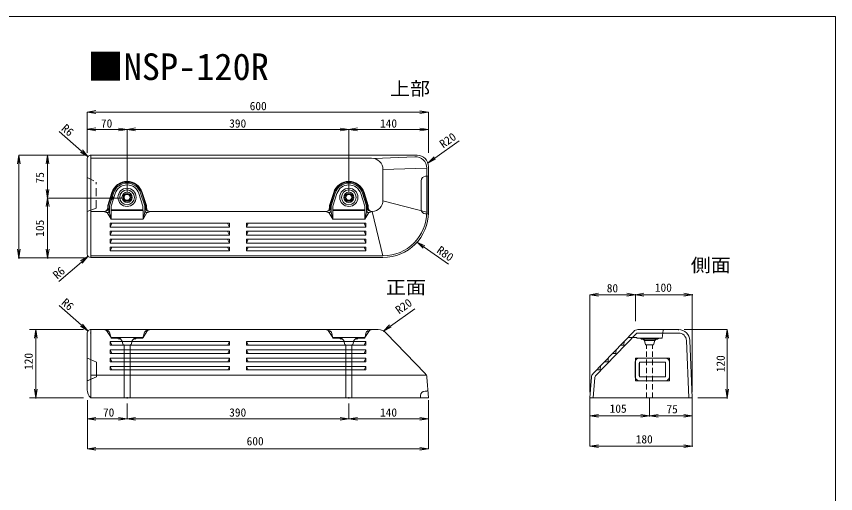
# Model space of a CAD drawing. Units: millimetres, scale not verified. Extents: x -1149 to 1219, y -822 to 858.
# Drawn here: x -221 to 1219, y 18 to 858 of the extents above; entities that cross this region are included whole.
import ezdxf
from ezdxf.enums import TextEntityAlignment as Align

# ---------------------------------------------------------------- set-up
doc = ezdxf.new("R2010")
doc.units = ezdxf.units.MM
doc.header["$LTSCALE"] = 8
doc.linetypes.add('DASHED1', pattern=[1.8, 1.2, -0.6])
doc.layers.add('0-0', color=7, linetype='Continuous', lineweight=18)
doc.styles.add('ＭＳ ゴシック', font='')
doc.styles.get('ＭＳ ゴシック').set_extended_font_data('MS Gothic')

msp = doc.modelspace()

# ---------------------------------------------------------------- linework, layer by layer
at = {"layer": '0-0'}
for p, q in [((-96.773, 689.868), (-96.773, 618.386)), ((-96.773, 689.868), (503.227, 689.868)), ((503.227, 689.868), (503.227, 618.386)), ((-107.059, 621.419), (-146.399, 655.933)), ((-96.773, 659.468), (-96.773, 618.386)), ((-26.773, 659.468), (-26.773, 549.126)), ((363.227, 659.468), (363.227, 549.126)), ((503.227, 659.468), (503.227, 618.386)), ((514.443, 608.94), (557.025, 639.363)), ((-95.784, 611.527), (-107.059, 621.419)), ((-217.19, 613.914), (-217.19, 598.914)), ((-202.803, 613.914), (-217.19, 613.914)), ((-202.803, 613.914), (-101.865, 613.914)), ((-166.72, 613.914), (-166.72, 598.914)), ((-96.773, 439.889), (-96.773, 607.889)), ((-90.773, 433.889), (-90.773, 613.889)), ((-90.773, 613.889), (483.227, 613.889)), ((-90.773, 608.889), (403.227, 608.889)), ((479.362, 611.319), (408.274, 608.242)), ((502.238, 600.221), (514.443, 608.94)), ((-217.19, 598.914), (-217.19, 448.417)), ((-166.72, 598.914), (-166.72, 553.654)), ((500.227, 591.338), (423.227, 588.889)), ((500.227, 513.889), (500.227, 591.338)), ((503.227, 513.889), (503.227, 593.889)), ((423.227, 588.889), (423.227, 533.889)), ((498.277, 576.889), (501.227, 576.889)), ((501.227, 576.889), (501.227, 510.889)), ((503.227, 578.889), (503.227, 508.889)), ((503.227, 578.889), (503.227, 508.889)), ((-96.773, 574.836), (-85.333, 569.101)), ((-81.187, 566.776), (-81.187, 563.183)), ((490.277, 568.889), (490.277, 518.889)), ((-166.72, 538.654), (-166.72, 553.654)), ((-81.187, 556.279), (-81.187, 541.689)), ((-53.458, 548.371), (-60.773, 525.355)), ((-52.505, 548.068), (-59.773, 525.199)), ((-50.599, 547.462), (-57.773, 524.889)), ((-2.948, 547.462), (4.227, 524.889)), ((-1.042, 548.068), (6.227, 525.199)), ((-0.089, 548.371), (7.227, 525.355)), ((336.542, 548.371), (329.227, 525.355)), ((337.495, 548.068), (330.227, 525.199)), ((339.401, 547.462), (332.227, 524.889)), ((387.052, 547.462), (394.227, 524.889)), ((388.958, 548.068), (396.227, 525.199)), ((389.911, 548.371), (397.227, 525.355)), ((-166.54, 538.654), (-166.54, 523.654)), ((-153.98, 538.654), (-166.468, 538.654)), ((-153.98, 538.654), (-35.133, 538.654)), ((-47.74, 546.553), (-54.773, 524.424)), ((-5.807, 546.553), (1.227, 524.424)), ((342.26, 546.553), (335.227, 524.424)), ((384.193, 546.553), (391.227, 524.424)), ((500.227, 513.889), (423.227, 533.889)), ((-166.54, 523.654), (-166.54, 448.417)), ((-60.773, 521.889), (-60.773, 525.355)), ((-59.773, 520.889), (-59.773, 525.199)), ((-59.773, 521.193), (-54.907, 501.414)), ((-57.773, 513.065), (-57.773, 524.889)), ((-54.773, 517.889), (-54.773, 524.424)), ((1.227, 517.889), (1.227, 524.565)), ((1.227, 517.889), (1.227, 524.424)), ((6.227, 521.193), (1.36, 501.414)), ((4.227, 513.065), (4.227, 524.889)), ((6.227, 520.889), (6.227, 525.199)), ((7.227, 521.889), (7.227, 525.355)), ((329.227, 521.889), (329.227, 525.355)), ((330.227, 520.889), (330.227, 525.199)), ((330.227, 521.193), (335.093, 501.414)), ((332.227, 513.065), (332.227, 524.889)), ((335.227, 517.889), (335.227, 524.424)), ((391.227, 517.889), (391.227, 524.565)), ((391.227, 517.889), (391.227, 524.424)), ((396.227, 521.193), (391.36, 501.414)), ((394.227, 513.065), (394.227, 524.889)), ((396.227, 520.889), (396.227, 525.199)), ((397.227, 521.889), (397.227, 525.355)), ((-67.773, 514.889), (-90.773, 514.889)), ((-61.773, 513.065), (-54.907, 501.414)), ((-54.773, 517.889), (-54.907, 516.889)), ((1.36, 516.889), (-54.907, 516.889)), ((-54.907, 501.414), (-54.907, 516.889)), ((-54.773, 517.889), (1.227, 517.889)), ((1.227, 517.889), (1.36, 516.889)), ((1.36, 501.414), (1.36, 516.889)), ((8.227, 513.065), (1.36, 501.414)), ((14.227, 514.889), (322.227, 514.889)), ((328.227, 513.065), (335.093, 501.414)), ((335.227, 517.889), (335.093, 516.889)), ((391.36, 516.889), (335.093, 516.889)), ((335.093, 501.414), (335.093, 516.889)), ((335.227, 517.889), (391.227, 517.889)), ((391.227, 517.889), (391.36, 516.889)), ((391.36, 501.414), (391.36, 516.889)), ((398.227, 513.065), (391.36, 501.414)), ((423.227, 436.889), (404.227, 514.889)), ((498.277, 510.889), (501.227, 510.889)), ((-56.773, 487.421), (-56.773, 494.158)), ((-56.773, 494.158), (153.227, 494.158)), ((-53.533, 494.158), (-56.773, 487.421)), ((-54.907, 501.414), (1.36, 501.414)), ((149.986, 494.158), (153.227, 487.421)), ((153.227, 487.421), (153.227, 494.158)), ((183.227, 487.421), (183.227, 494.158)), ((393.227, 494.158), (183.227, 494.158)), ((186.467, 494.158), (183.227, 487.421)), ((335.093, 501.414), (391.36, 501.414)), ((389.986, 494.158), (393.227, 487.421)), ((393.227, 487.421), (393.227, 494.158)), ((-56.773, 487.421), (153.227, 487.421)), ((-56.773, 473.464), (-56.773, 480.202)), ((-56.773, 480.202), (153.227, 480.202)), ((-53.533, 480.202), (-56.773, 473.464)), ((149.986, 480.202), (153.227, 473.464)), ((153.227, 473.464), (153.227, 480.202)), ((393.227, 487.421), (183.227, 487.421)), ((183.227, 473.464), (183.227, 480.202)), ((393.227, 480.202), (183.227, 480.202)), ((186.467, 480.202), (183.227, 473.464)), ((389.986, 480.202), (393.227, 473.464)), ((393.227, 473.464), (393.227, 480.202)), ((-56.773, 473.464), (153.227, 473.464)), ((-56.773, 459.508), (-56.773, 466.246)), ((-56.773, 466.246), (153.227, 466.246)), ((-53.533, 466.246), (-56.773, 459.508)), ((149.986, 466.246), (153.227, 459.508)), ((153.227, 459.508), (153.227, 466.246)), ((393.227, 473.464), (183.227, 473.464)), ((183.227, 459.508), (183.227, 466.246)), ((393.227, 466.246), (183.227, 466.246)), ((186.467, 466.246), (183.227, 459.508)), ((389.986, 466.246), (393.227, 459.508)), ((393.227, 459.508), (393.227, 466.246)), ((-217.19, 433.417), (-217.19, 448.417)), ((-166.54, 433.417), (-166.54, 448.417)), ((-56.773, 459.508), (153.227, 459.508)), ((-56.773, 445.552), (-56.773, 452.289)), ((-56.773, 452.289), (153.227, 452.289)), ((-53.533, 452.289), (-56.773, 445.552)), ((149.986, 452.289), (153.227, 445.552)), ((153.227, 445.552), (153.227, 452.289)), ((393.227, 459.508), (183.227, 459.508)), ((183.227, 445.552), (183.227, 452.289)), ((393.227, 452.289), (183.227, 452.289)), ((186.467, 452.289), (183.227, 445.552)), ((389.986, 452.289), (393.227, 445.552)), ((393.227, 445.552), (393.227, 452.289)), ((483.283, 460.991), (495.561, 452.373)), ((495.561, 452.373), (538.396, 422.308)), ((-203.303, 433.417), (-217.19, 433.417)), ((-203.303, 433.417), (-101.865, 433.417)), ((-95.809, 435.945), (-107.113, 426.085)), ((-90.773, 439.799), (-90.773, 439.979)), ((-90.773, 436.889), (423.227, 436.889)), ((-90.773, 433.889), (423.227, 433.889)), ((-56.773, 445.552), (153.227, 445.552)), ((393.227, 445.552), (183.227, 445.552)), ((-107.113, 426.085), (-146.55, 391.684)), ((787.143, 368.44), (802.143, 370.94)), ((787.143, 368.44), (802.143, 368.44)), ((802.143, 365.94), (787.143, 368.44)), ((787.143, 197.068), (787.143, 368.44)), ((802.143, 368.44), (852.143, 368.44)), ((852.143, 370.94), (867.143, 368.44)), ((867.143, 368.44), (852.143, 368.44)), ((867.143, 368.44), (852.143, 365.94)), ((867.143, 368.44), (882.143, 370.94)), ((867.143, 322.068), (867.143, 368.94)), ((867.143, 322.068), (867.143, 368.523)), ((867.143, 368.44), (882.143, 368.44)), ((882.143, 365.94), (867.143, 368.44)), ((882.143, 368.44), (952.143, 368.44)), ((952.143, 370.94), (967.143, 368.44)), ((967.143, 368.44), (952.143, 368.44)), ((967.143, 368.44), (952.143, 365.94)), ((967.143, 197.068), (967.143, 367.94)), ((-107.059, 314.855), (-146.399, 349.368)), ((436.457, 313.214), (479.039, 343.636)), ((-103.44, 307.006), (-198.19, 307.006)), ((-187.15, 306.996), (-187.15, 291.996)), ((-95.784, 304.963), (-107.059, 314.855)), ((-90.773, 307.006), (-91.62, 307.006)), ((-90.773, 307.006), (414.718, 307.006)), ((-90.773, 307.006), (-90.773, 187.006)), ((-54.907, 293.021), (-61.773, 304.021)), ((-60.317, 305.654), (-59.997, 304.691)), ((1.36, 293.021), (8.227, 304.021)), ((6.771, 305.654), (6.45, 304.691)), ((335.093, 293.021), (328.227, 304.021)), ((329.683, 305.654), (330.003, 304.691)), ((391.36, 293.021), (398.227, 304.021)), ((396.771, 305.654), (396.45, 304.691)), ((424.252, 304.494), (436.457, 313.214)), ((864.192, 304.003), (792.641, 229.663)), ((871.397, 307.068), (942.959, 307.068)), ((916.027, 306.2), (914.143, 292.068)), ((952.959, 307.068), (1028.57, 307.068)), ((1025.89, 292.068), (1028.39, 307.068)), ((1028.39, 307.068), (1028.39, 292.068)), ((1028.39, 307.068), (1030.89, 292.068)), ((-187.15, 291.996), (-187.15, 202.002)), ((-96.773, 301.006), (-96.773, 201.289)), ((-90.737, 301.058), (-90.917, 301.058)), ((-90.827, 300.968), (-90.827, 301.148)), ((-57.395, 302.506), (-54.773, 292.021)), ((1.36, 293.021), (-54.907, 293.021)), ((-54.773, 292.021), (-42.773, 292.021)), ((-35.773, 288.021), (-39.773, 292.021)), ((-17.773, 288.021), (-13.773, 292.021)), ((1.227, 292.021), (-10.773, 292.021)), ((3.848, 302.506), (1.227, 292.021)), ((332.605, 302.506), (335.227, 292.021)), ((391.36, 293.021), (335.093, 293.021)), ((335.227, 292.021), (347.227, 292.021)), ((354.227, 288.021), (350.227, 292.021)), ((372.227, 288.021), (376.227, 292.021)), ((391.227, 292.021), (379.227, 292.021)), ((393.848, 302.506), (391.227, 292.021)), ((497.729, 229.601), (429.127, 300.875)), ((868.515, 299.842), (796.963, 225.502)), ((869.143, 293.068), (853.668, 293.068)), ((869.143, 293.068), (870.143, 292.068)), ((870.143, 292.068), (876.143, 292.068)), ((914.143, 292.068), (870.143, 292.068)), ((871.397, 301.068), (942.959, 301.068)), ((876.143, 292.068), (878.143, 290.068)), ((876.156, 292.084), (878.156, 290.084)), ((878.143, 290.068), (879.143, 292.068)), ((906.143, 290.068), (878.143, 290.068)), ((878.156, 290.084), (879.156, 292.084)), ((883.143, 288.068), (879.143, 292.068)), ((883.156, 288.084), (879.156, 292.084)), ((901.143, 288.068), (905.143, 292.068)), ((901.156, 288.084), (905.156, 292.084)), ((906.143, 290.068), (905.143, 292.068)), ((906.156, 290.084), (905.156, 292.084)), ((908.143, 292.068), (906.143, 290.068)), ((914.156, 292.084), (908.156, 292.084)), ((1028.39, 292.068), (1028.39, 202.006)), ((-56.773, 285.911), (-56.773, 279.506)), ((153.227, 279.506), (-56.773, 279.506)), ((-33.773, 280.021), (-35.773, 288.021)), ((-32.023, 280.021), (-33.773, 280.021)), ((-32.023, 187.021), (-32.023, 280.021)), ((-21.523, 280.021), (-19.773, 280.021)), ((-21.523, 187.021), (-21.523, 280.021)), ((-19.773, 280.021), (-17.773, 288.021)), ((153.227, 285.911), (150.227, 279.506)), ((153.227, 285.911), (153.227, 279.506)), ((183.227, 285.911), (183.227, 279.506)), ((183.227, 285.911), (186.227, 279.506)), ((183.227, 279.506), (393.227, 279.506)), ((349.227, 286.006), (377.227, 286.006)), ((356.227, 280.021), (354.227, 288.021)), ((357.977, 280.021), (356.227, 280.021)), ((357.977, 187.021), (357.977, 280.021)), ((368.477, 280.021), (370.227, 280.021)), ((368.477, 187.021), (368.477, 280.021)), ((370.227, 280.021), (372.227, 288.021)), ((393.227, 285.911), (393.227, 279.506)), ((840.674, 279.568), (846.912, 279.568)), ((847.412, 286.568), (846.912, 279.568)), ((901.143, 288.068), (883.143, 288.068)), ((885.143, 280.068), (883.143, 288.068)), ((885.156, 280.084), (883.156, 288.084)), ((885.143, 280.068), (899.143, 280.068)), ((885.156, 280.084), (899.156, 280.084)), ((899.143, 280.068), (901.143, 288.068)), ((899.156, 280.084), (901.156, 288.084)), ((956.947, 287.651), (961.138, 187.068)), ((962.941, 287.901), (967.143, 187.068)), ((-56.773, 271.411), (-56.773, 265.006)), ((153.227, 265.006), (-56.773, 265.006)), ((153.227, 271.411), (150.227, 265.006)), ((153.227, 271.411), (153.227, 265.006)), ((183.227, 271.411), (183.227, 265.006)), ((183.227, 271.411), (186.227, 265.006)), ((183.227, 265.006), (393.227, 265.006)), ((393.227, 271.411), (393.227, 265.006)), ((826.718, 265.068), (832.955, 265.068)), ((833.455, 272.068), (832.955, 265.068)), ((-96.534, 257.006), (-80.534, 250.006)), ((-80.534, 250.006), (-80.534, 224.006)), ((-56.773, 256.911), (-56.773, 250.506)), ((153.227, 250.506), (-56.773, 250.506)), ((153.227, 256.911), (150.227, 250.506)), ((153.227, 256.911), (153.227, 250.506)), ((183.227, 256.911), (183.227, 250.506)), ((183.227, 256.911), (186.227, 250.506)), ((183.227, 250.506), (393.227, 250.506)), ((393.227, 256.911), (393.227, 250.506)), ((812.762, 250.568), (818.999, 250.568)), ((819.499, 257.568), (818.999, 250.568)), ((867.024, 224.021), (867.024, 250.021)), ((867.143, 217.068), (867.143, 257.068)), ((867.143, 257.068), (927.143, 257.068)), ((874.024, 257.021), (920.024, 257.021)), ((874.024, 226.021), (874.024, 248.021)), ((874.143, 224.068), (874.143, 250.068)), ((874.143, 250.068), (920.143, 250.068)), ((876.024, 250.021), (918.024, 250.021)), ((920.024, 226.021), (920.024, 248.021)), ((920.143, 224.068), (920.143, 250.068)), ((927.024, 224.021), (927.024, 250.021)), ((927.143, 217.068), (927.143, 257.068)), ((-56.773, 242.411), (-56.773, 236.006)), ((153.227, 236.006), (-56.773, 236.006)), ((153.227, 242.411), (150.227, 236.006)), ((153.227, 242.411), (153.227, 236.006)), ((183.227, 242.411), (183.227, 236.006)), ((183.227, 242.411), (186.227, 236.006)), ((183.227, 236.006), (393.227, 236.006)), ((393.227, 242.411), (393.227, 236.006)), ((798.805, 236.068), (805.043, 236.068)), ((805.543, 243.068), (805.043, 236.068)), ((-80.773, 224.006), (-96.773, 217.006)), ((-80.534, 224.006), (-96.534, 217.006)), ((-90.773, 227.006), (499.533, 227.006)), ((503.227, 187.006), (500.496, 223.414)), ((789.873, 223.477), (787.143, 187.068)), ((795.857, 223.028), (793.16, 187.068)), ((867.143, 217.068), (927.143, 217.068)), ((874.024, 217.021), (920.024, 217.021)), ((874.143, 224.068), (920.143, 224.068)), ((876.024, 224.021), (918.024, 224.021)), ((-187.15, 187.002), (-187.15, 202.002)), ((1028.39, 187.006), (1025.89, 202.006)), ((1028.39, 187.006), (1028.39, 202.006)), ((1030.89, 202.006), (1028.39, 187.006)), ((489.227, 187.006), (489.227, 191.006)), ((497.227, 199.006), (500.177, 199.006)), ((-103.44, 187.006), (-198.19, 187.006)), ((-96.534, 149.995), (-96.534, 183.006)), ((-96.534, 97.285), (-96.534, 183.006)), ((-90.773, 187.006), (503.227, 187.006)), ((-26.773, 149.995), (-26.773, 177.021)), ((363.227, 149.995), (363.227, 177.021)), ((503.227, 97.285), (503.227, 183.006)), ((787.143, 187.068), (967.143, 187.068)), ((787.143, 187.006), (787.143, 155.214)), ((787.143, 177.068), (787.143, 101.875)), ((891.893, 187.006), (891.893, 155.214)), ((891.893, 186.943), (891.893, 155.034)), ((967.143, 187.006), (967.143, 155.034)), ((967.143, 177.006), (967.143, 101.875)), ((977.143, 187.006), (1028.57, 187.006)), ((-96.534, 149.995), (-26.773, 149.995)), ((787.143, 155.394), (802.143, 157.894)), ((787.143, 155.394), (802.143, 155.394)), ((802.143, 152.894), (787.143, 155.394)), ((802.143, 155.394), (876.893, 155.394)), ((876.893, 157.894), (891.893, 155.394)), ((891.893, 155.394), (876.893, 155.394)), ((891.893, 155.394), (876.893, 152.894)), ((891.893, 155.214), (906.893, 157.714)), ((891.893, 155.214), (906.893, 155.214)), ((906.893, 152.714), (891.893, 155.214)), ((952.143, 155.214), (906.893, 155.214)), ((952.143, 157.714), (967.143, 155.214)), ((967.143, 155.214), (952.143, 155.214)), ((967.143, 155.214), (952.143, 152.714)), ((787.143, 102.055), (802.143, 104.555)), ((787.143, 102.055), (802.143, 102.055)), ((802.143, 99.555), (787.143, 102.055)), ((802.143, 102.055), (952.143, 102.055)), ((952.143, 104.555), (967.143, 102.055)), ((967.143, 102.055), (952.143, 102.055)), ((967.143, 102.055), (952.143, 99.555)), ((-96.534, 97.285), (503.227, 97.285))]:
    msp.add_line(p, q, dxfattribs=at)
at = {"layer": '0-0', "linetype": 'DASHED1'}
for p, q in [((886.886, 187.068), (886.886, 280.068)), ((897.393, 187.068), (897.393, 280.068))]:
    msp.add_line(p, q, dxfattribs=at)
at = {"layer": '0-0'}
msp.add_lwpolyline([(-1148.775, -821.592), (1219.225, -821.592), (1219.225, 858.408), (-1148.775, 858.408)], close=True, dxfattribs=at)
for points in [[(-81.773, 692.548), (-96.773, 690.048), (-81.773, 687.548)], [(488.227, 687.188), (503.227, 689.688), (488.227, 692.188)], [(-81.773, 662.148), (-96.773, 659.648), (-81.773, 657.148)], [(-96.773, 659.468), (-26.773, 659.468), (363.227, 659.468), (503.227, 659.468)], [(-41.773, 656.788), (-26.773, 659.288), (-41.773, 661.788)], [(-11.773, 661.968), (-26.773, 659.468), (-11.773, 656.968)], [(348.227, 656.788), (363.227, 659.288), (348.227, 661.788)], [(378.227, 661.968), (363.227, 659.468), (378.227, 656.968)], [(488.227, 656.788), (503.227, 659.288), (488.227, 661.788)], [(-108.708, 619.54), (-95.784, 611.527), (-105.411, 623.299)], [(-219.69, 598.914), (-217.19, 613.914), (-214.69, 598.914)], [(-169.22, 598.914), (-166.72, 613.914), (-164.22, 598.914)], [(512.989, 610.975), (502.238, 600.221), (515.896, 606.906)], [(-164.22, 553.654), (-166.72, 538.654), (-169.22, 553.654)], [(-169.04, 523.654), (-166.54, 538.654), (-164.04, 523.654)], [(-81.187, 534.895), (-81.187, 521.08), (-96.773, 515.009)], [(-53.471, 540.875), (-53.672, 540.214), (-53.866, 539.553), (-54.052, 538.892), (-54.23, 538.232), (-54.4, 537.573), (-54.564, 536.916), (-54.72, 536.26)], [(-50.956, 540.729), (-51.181, 540.093), (-51.398, 539.456), (-51.608, 538.819), (-51.811, 538.181), (-52.007, 537.544), (-52.196, 536.909), (-52.379, 536.274)], [(-214.69, 448.417), (-217.19, 433.417), (-219.69, 448.417)], [(-164.04, 448.417), (-166.54, 433.417), (-169.04, 448.417)], [(496.997, 454.42), (483.283, 460.991), (494.125, 450.327)], [(-105.469, 424.201), (-95.809, 435.945), (-108.756, 427.969)], [(-189.65, 291.996), (-187.15, 306.996), (-184.65, 291.996)], [(-108.708, 312.976), (-95.784, 304.963), (-105.411, 316.734)], [(435.003, 315.248), (424.252, 304.494), (437.91, 311.179)], [(-47.773, 292.021), (-42.773, 292.021), (-40.773, 290.021), (-39.773, 292.021)], [(-10.773, 292.021), (-12.773, 290.021), (-13.773, 292.021)], [(342.227, 292.021), (347.227, 292.021), (349.227, 290.021), (350.227, 292.021)], [(379.227, 292.021), (377.227, 290.021), (376.227, 292.021)], [(153.227, 285.911), (-56.773, 285.911), (-53.773, 279.506)], [(183.227, 285.911), (393.227, 285.911), (390.227, 279.506)], [(153.227, 271.411), (-56.773, 271.411), (-53.773, 265.006)], [(183.227, 271.411), (393.227, 271.411), (390.227, 265.006)], [(153.227, 256.911), (-56.773, 256.911), (-53.773, 250.506)], [(183.227, 256.911), (393.227, 256.911), (390.227, 250.506)], [(153.227, 242.411), (-56.773, 242.411), (-53.773, 236.006)], [(183.227, 242.411), (393.227, 242.411), (390.227, 236.006)], [(-184.65, 202.002), (-187.15, 187.002), (-189.65, 202.002)], [(-26.773, 149.995), (363.227, 149.995), (503.227, 149.995), (503.227, 183.006)], [(-81.534, 152.495), (-96.534, 149.995), (-81.534, 147.495)], [(-41.773, 147.495), (-26.773, 149.995), (-41.773, 152.495)], [(-11.773, 152.495), (-26.773, 149.995), (-11.773, 147.495)], [(348.227, 147.495), (363.227, 149.995), (348.227, 152.495)], [(378.227, 152.495), (363.227, 149.995), (378.227, 147.495)], [(488.227, 147.495), (503.227, 149.995), (488.227, 152.495)], [(-81.534, 99.785), (-96.534, 97.285), (-81.534, 94.785)], [(488.227, 94.785), (503.227, 97.285), (488.227, 99.785)]]:
    msp.add_lwpolyline(points, dxfattribs=at)
for centre, radius in [((-95.784, 611.527), 0.5), ((502.238, 600.221), 0.5), ((-26.773, 539.889), 16), ((-26.773, 539.889), 13), ((-26.773, 539.889), 9), ((363.227, 539.889), 16), ((363.227, 539.889), 13), ((363.227, 539.889), 9), ((-166.72, 538.654), 0.5), ((-26.773, 539.889), 7), ((-26.773, 539.889), 5.25), ((363.227, 539.889), 7), ((363.227, 539.889), 5.25), ((483.283, 460.991), 0.5), ((-217.19, 433.417), 0.5), ((-216.591, 433.417), 0.5), ((-166.54, 433.417), 0.5), ((-165.942, 433.417), 0.5), ((-95.809, 435.945), 0.5), ((867.143, 368.44), 0.5), ((967.143, 368.44), 0.5), ((-95.784, 304.963), 0.5), ((424.252, 304.494), 0.5), ((942.959, 307.068), 0.5), ((-187.15, 187.002), 0.5), ((-26.773, 187.021), 0.5), ((-26.773, 187.021), 0.5), ((363.227, 187.021), 0.5), ((363.227, 187.021), 0.5), ((1028.39, 187.006), 0.5), ((891.893, 155.394), 0.5), ((891.893, 155.214), 0.5), ((967.143, 102.055), 0.5)]:
    msp.add_circle(centre, radius, dxfattribs=at)
for centre, radius, start, end in [((-90.827, 607.942), 6, 82.40787, 187.66589), ((403.227, 588.889), 20, 0, 90), ((480.227, 591.338), 20, 0, 92.47879), ((483.227, 593.889), 20, 0, 90), ((498.277, 568.889), 8, 90, 180), ((501.227, 578.889), 2, 270, 0), ((-26.773, 539.889), 28, 17.63234, 162.36767), ((-26.773, 539.889), 27, 17.63234, 162.36766), ((-26.773, 539.889), 25, 17.63234, 162.36766), ((-26.773, 539.889), 22, 17.63233, 162.36767), ((363.227, 539.889), 28, 17.63234, 162.36767), ((363.227, 539.889), 27, 17.63234, 162.36766), ((363.227, 539.889), 25, 17.63234, 162.36766), ((363.227, 539.889), 22, 17.63233, 162.36767), ((403.227, 534.864), 20, 272.86599, 0), ((-67.773, 521.889), 7, 270, 0), ((-65.773, 520.889), 6, 270, 0), ((-65.627, 519.909), 5.992, 12.37114, 35.91361), ((12.08, 519.909), 5.992, 144.08639, 167.62886), ((12.227, 520.889), 6, 180, 270), ((14.227, 521.889), 7, 180, 270), ((322.227, 521.889), 7, 270, 0), ((324.227, 520.889), 6, 270, 0), ((324.373, 519.909), 5.992, 12.37114, 35.91361), ((402.08, 519.909), 5.992, 144.08639, 167.62886), ((402.227, 520.889), 6, 180, 270), ((404.227, 521.889), 7, 180, 270), ((498.277, 518.889), 8, 180, 270), ((-42.94, 585.77), 75.105, 250.69233, 255.47793), ((-61.773, 517.065), 4, 270, 0), ((8.227, 517.065), 4, 180, 270), ((-10.606, 585.77), 75.105, 284.52206, 289.30767), ((347.06, 585.77), 75.105, 250.69233, 255.47793), ((328.227, 517.065), 4, 270, 0), ((398.227, 517.065), 4, 180, 270), ((379.394, 585.77), 75.105, 284.52206, 289.30767), ((423.227, 513.889), 80, 270, 0), ((423.227, 513.889), 77, 270, 360), ((501.227, 508.889), 2, 0, 90), ((501.227, 508.889), 2, 0, 90), ((-90.773, 439.889), 6, 180, 270), ((-90.827, 301.058), 6, 82.40787, 187.66589), ((-67.721, 299.625), 7.396, 36.46849, 90.4014), ((-62.215, 305.021), 2, 18.43495, 90), ((-59.048, 305.008), 1, 198.43495, 264.51232), ((-59.335, 302.021), 2, 14.03624, 84.51232), ((5.788, 302.021), 2, 95.48768, 165.96376), ((5.501, 305.008), 1, 275.48768, 341.56505), ((8.668, 305.021), 2, 90, 161.56505), ((14.175, 299.625), 7.396, 89.59859, 143.53151), ((322.279, 299.625), 7.396, 36.46849, 90.4014), ((327.785, 305.021), 2, 18.43495, 90), ((330.952, 305.008), 1, 198.43495, 264.51232), ((330.665, 302.021), 2, 14.03624, 84.51232), ((395.788, 302.021), 2, 95.48768, 165.96376), ((395.501, 305.008), 1, 275.48768, 341.56505), ((398.668, 305.021), 2, 90, 161.56505), ((404.175, 299.625), 7.396, 89.59859, 143.53151), ((414.718, 287.006), 20, 43.90531, 90), ((871.397, 297.068), 10, 90, 136.09469), ((917.018, 306.068), 1, 90, 172.40536), ((942.959, 287.068), 20, 2.38594, 90), ((871.397, 297.068), 4, 90, 136.09469), ((942.959, 287.068), 14, 2.38595, 90), ((874.024, 250.021), 7, 90, 180), ((876.024, 248.021), 2, 90, 180), ((918.024, 248.021), 2, 0, 90), ((920.024, 250.021), 7, 0, 90), ((490.524, 222.666), 10, 4.28915, 43.90531), ((799.845, 222.729), 10, 136.09469, 175.71085), ((799.845, 222.729), 4, 136.09469, 175.71085), ((874.024, 224.021), 7, 180, 270), ((876.024, 226.021), 2, 180, 270), ((918.024, 226.021), 2, 270, 0), ((920.024, 224.021), 7, 270, 0), ((-76.773, 201.289), 20, 180, 225.573), ((497.227, 191.006), 8, 90, 180), ((500.177, 201.006), 2, 270, 0)]:
    msp.add_arc(centre, radius, start, end, dxfattribs=at)

# ---------------------------------------------------------------- texts
at = {"layer": '0-0', "style": 'ＭＳ ゴシック'}
msp.add_text('■NSP-120R', height=46.92, dxfattribs=at).set_placement((-96.77, 732.235), align=Align.BOTTOM_LEFT)
at = {"layer": '0-0', "style": 'ＭＳ ゴシック', "width": 1.1}
for s, p in [('上部', (435.598, 712.382)), ('側面', (964.507, 401.873)), ('正面', (428.428, 362.768))]:
    msp.add_text(s, height=23.46, dxfattribs=at).set_placement(p, align=Align.BOTTOM_LEFT)
at = {"layer": '0-0', "color": 4, "style": 'ＭＳ ゴシック'}
for s, p in [('600', (188.926, 688.917)), ('70', (-72.771, 658.235)), ('390', (152.83, 658.235)), ('140', (418.136, 658.235)), ('80', (816.786, 368.253)), ('100', (901.344, 369.272)), ('105', (821.88, 156.35)), ('75', (921.719, 155.331)), ('70', (-69.161, 149.534)), ('390', (152.83, 149.534)), ('140', (418.136, 149.534)), ('600', (183.511, 99)), ('180', (867.724, 102.356))]:
    msp.add_text(s, height=14.66, dxfattribs=at).set_placement(p, align=Align.BOTTOM_LEFT)
for s, rotation, p in [('R6', 318.739, (-146.399, 655.933)), ('R20', 35.544, (531.839, 622.139)), ('75', 90, (-168.425, 564.385)), ('105', 90, (-168.425, 470.535)), ('R80', 324.936, (513.791, 439.854)), ('R6', 41.098, (-146.55, 391.684)), ('R6', 318.739, (-146.399, 349.368)), ('R20', 35.544, (454.232, 330.015)), ('120', 90, (-188.278, 236.165)), ('120', 90, (1028.69, 232.098))]:
    msp.add_text(s, height=14.66, rotation=rotation, dxfattribs=at).set_placement(p, align=Align.BOTTOM_LEFT)

doc.saveas('drawing.dxf')
